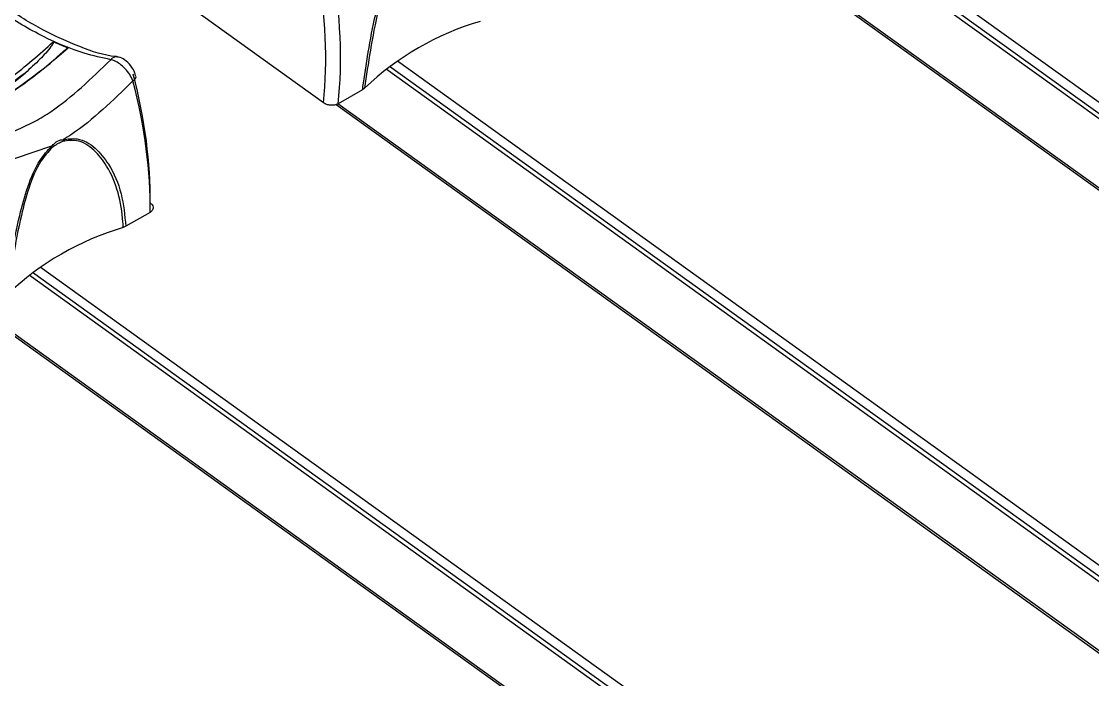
# Model space of a CAD drawing. Header units: inches. Extents: x 1.2 to 43.4, y 1.7 to 28.6.
# Drawn here: x 6.631 to 8.092, y 11.428 to 12.327 of the extents above; entities that cross this region are included whole.
import ezdxf

# ---------------------------------------------------------------- set-up
doc = ezdxf.new("R2010")
doc.units = ezdxf.units.IN
doc.header["$MEASUREMENT"] = 0

msp = doc.modelspace()

# ---------------------------------------------------------------- linework, layer by layer
for p, q in [((8.7065, 11.7801), (7.6306, 12.5537)), ((8.6893, 11.7701), (7.6152, 12.5425)), ((8.6948, 11.7733), (7.62, 12.5462)), ((8.6164, 11.7281), (7.5495, 12.4952)), ((7.547, 12.4943), (8.6142, 11.7268)), ((7.0425, 12.2155), (6.7983, 12.3912)), ((6.6945, 12.2901), (6.674, 12.2985)), ((8.2022, 11.4889), (7.1281, 12.2613)), ((8.2077, 11.4921), (7.1329, 12.265)), ((8.2194, 11.4989), (7.1434, 12.2725)), ((6.7868, 12.2517), (6.7867, 12.252)), ((7.0958, 12.2333), (7.0627, 12.2142)), ((7.0986, 12.2354), (7.0958, 12.2333)), ((7.0599, 12.213), (8.1271, 11.4456)), ((8.1293, 11.4469), (7.0624, 12.214)), ((6.6718, 12.1562), (6.5674, 12.1213)), ((6.806, 12.066), (6.7729, 12.0469)), ((6.7729, 12.0469), (6.7694, 12.0453)), ((7.7206, 11.2109), (6.6458, 11.9838)), ((7.7322, 11.2177), (6.6563, 11.9913)), ((7.7151, 11.2077), (6.6409, 11.9801)), ((6.5728, 11.9318), (7.64, 11.1644)), ((7.6422, 11.1657), (6.5753, 11.9328))]:
    msp.add_line(p, q)
at = {"flags": 128}
msp.add_lwpolyline([(6.7826, 12.2456), (6.7844, 12.2469), (6.7857, 12.2482), (6.7865, 12.2495), (6.7869, 12.2508), (6.7868, 12.2517)], dxfattribs=at)
for centre, radius, start, end in [((7.3657, 11.9551), 0.3872, 106.3816, 133.613), ((6.7604, 12.2681), 0.0101, 83.9825, 141.2657), ((6.6643, 12.1643), 0.0231, 356.7528, 2.194), ((6.6524, 12.1491), 0.0207, 14.6583, 20.0368), ((6.8786, 11.6738), 0.3872, 106.3816, 133.613)]:
    msp.add_arc(centre, radius, start, end)
for centre, major_axis, ratio, start_param, end_param in [((6.6119, 12.4974), (-0.2821, 0.5398), 0.610422, 3.882904, 4.230235), ((6.622, 12.5027), (-0.2893, 0.5523), 0.609678, 3.882247, 4.229577), ((6.3779, 12.3623), (-0.324, 0.5157), 0.54313, 3.836956, 4.184286), ((6.3677, 12.3559), (-0.3312, 0.5282), 0.54393, 3.83737, 4.1847)]:
    msp.add_ellipse(centre, major_axis=major_axis, ratio=ratio, start_param=start_param, end_param=end_param)
for points, knots in [([(7.0958, 12.2333), (7.0962, 12.2362), (7.1013, 12.2699), (7.1088, 12.3205), (7.1255, 12.3816), (7.1394, 12.4162), (7.1534, 12.4313), (7.1589, 12.4374)], [0, 0, 0, 0, 0.047044, 0.53055, 0.70693, 0.883364, 1, 1, 1, 1]), ([(7.1595, 12.4355), (7.1542, 12.4296), (7.1406, 12.4148), (7.1273, 12.3808), (7.1154, 12.3366), (7.1061, 12.2863), (7.1011, 12.2524), (7.0986, 12.2354)], [0, 0, 0, 0, 0.114747, 0.290047, 0.466606, 0.73294, 1, 1, 1, 1]), ([(6.7525, 12.2743), (6.7405, 12.2769), (6.7108, 12.2833), (6.6601, 12.3046), (6.6072, 12.3356), (6.5738, 12.362), (6.5597, 12.3731)], [0, 0, 0, 0, 0.196948, 0.486122, 0.783685, 1, 1, 1, 1]), ([(6.7615, 12.2783), (6.7606, 12.2784), (6.7448, 12.2795), (6.7105, 12.291), (6.6599, 12.3138), (6.6166, 12.3397), (6.591, 12.3606), (6.5826, 12.3675)], [0, 0, 0, 0, 0.016399, 0.30019, 0.579936, 0.861127, 1, 1, 1, 1]), ([(6.4644, 12.1774), (6.4931, 12.1857), (6.5273, 12.1956), (6.5789, 12.2243), (6.6202, 12.2511), (6.6549, 12.2816), (6.674, 12.2985)], [0, 0, 0, 0, 0.422732, 0.503535, 0.726272, 1, 1, 1, 1]), ([(6.6945, 12.2901), (6.6771, 12.2753), (6.6422, 12.2456), (6.6048, 12.2211), (6.5768, 12.2049), (6.5404, 12.1854), (6.5088, 12.1761), (6.4851, 12.1692)], [0, 0, 0, 0, 0.242688, 0.485374, 0.515757, 0.637392, 1, 1, 1, 1]), ([(6.674, 12.2985), (6.674, 12.2985), (6.6741, 12.2984), (6.6742, 12.2982), (6.6742, 12.2977), (6.6733, 12.2956), (6.6676, 12.2876), (6.6549, 12.2734), (6.6425, 12.2622), (6.6356, 12.2561)], [0, 0, 0, 0, 0.0030101, 0.0067176, 0.0132085, 0.0342663, 0.1324359, 0.5224197, 1, 1, 1, 1]), ([(6.6744, 12.2737), (6.6751, 12.2743), (6.6776, 12.2766), (6.6815, 12.2801), (6.6855, 12.2837), (6.6883, 12.286), (6.6902, 12.2876), (6.6916, 12.2886), (6.6925, 12.2893), (6.6932, 12.2897), (6.6938, 12.29), (6.6941, 12.2901), (6.6944, 12.2901), (6.6944, 12.2901), (6.6945, 12.2901)], [0, 0, 0, 0, 0.110125, 0.400746, 0.59675, 0.728886, 0.817991, 0.878196, 0.919023, 0.946903, 0.974725, 0.985959, 0.995007, 1, 1, 1, 1]), ([(6.7865, 12.2516), (6.7861, 12.2531), (6.785, 12.2582), (6.7799, 12.2666), (6.7722, 12.2739), (6.7656, 12.2776), (6.7621, 12.2778), (6.7616, 12.2778)], [0, 0, 0, 0, 0.12272, 0.412966, 0.713718, 0.955459, 1, 1, 1, 1]), ([(6.5021, 12.1726), (6.5301, 12.1832), (6.5841, 12.2037), (6.6421, 12.2482), (6.67, 12.2696)], [0, 0, 0, 0, 0.517847, 1, 1, 1, 1]), ([(6.5444, 12.1542), (6.5797, 12.163), (6.6226, 12.1738), (6.6929, 12.2165), (6.726, 12.2486), (6.7525, 12.2743)], [0, 0, 0, 0, 0.482262, 0.585618, 1, 1, 1, 1]), ([(6.7826, 12.2456), (6.7813, 12.2484), (6.7787, 12.254), (6.7723, 12.2621), (6.765, 12.2687), (6.7581, 12.2729), (6.7542, 12.2739), (6.7525, 12.2743)], [0, 0, 0, 0, 0.212336, 0.425642, 0.637858, 0.844545, 1, 1, 1, 1]), ([(6.5094, 12.1829), (6.5123, 12.1838), (6.5413, 12.1926), (6.5848, 12.2147), (6.6238, 12.2464), (6.6356, 12.2561)], [0, 0, 0, 0, 0.073059, 0.718365, 1, 1, 1, 1]), ([(6.6356, 12.2561), (6.6146, 12.2406), (6.5877, 12.2209), (6.5453, 12.1976), (6.5245, 12.1891), (6.5094, 12.1829)], [0, 0, 0, 0, 0.497033, 0.634013, 1, 1, 1, 1]), ([(6.7826, 12.2456), (6.7555, 12.2187), (6.7248, 12.1885), (6.6912, 12.1675), (6.6874, 12.1652)], [0, 0, 0, 0, 0.886615, 1, 1, 1, 1]), ([(7.0627, 12.2142), (7.0615, 12.2136), (7.059, 12.2124), (7.0542, 12.2119), (7.0493, 12.2124), (7.0453, 12.2138), (7.0433, 12.215), (7.0425, 12.2155)], [0, 0, 0, 0, 0.214812, 0.429668, 0.644209, 0.858612, 1, 1, 1, 1]), ([(6.6718, 12.1562), (6.6732, 12.1577), (6.6768, 12.1618), (6.6824, 12.1648), (6.6862, 12.1651), (6.6874, 12.1652)], [0, 0, 0, 0, 0.3040346, 0.787469, 1, 1, 1, 1]), ([(6.6874, 12.163), (6.6829, 12.1609), (6.6777, 12.1586), (6.673, 12.1548), (6.6724, 12.1543)], [0, 0, 0, 0, 0.882813, 1, 1, 1, 1]), ([(6.6874, 12.1652), (6.6939, 12.1661), (6.7103, 12.1685), (6.7322, 12.1545), (6.7531, 12.1286), (6.7687, 12.0919), (6.7715, 12.0619), (6.7729, 12.0469)], [0, 0, 0, 0, 0.116439, 0.292573, 0.468655, 0.733955, 1, 1, 1, 1]), ([(6.7694, 12.0453), (6.7693, 12.0478), (6.768, 12.0773), (6.7577, 12.1168), (6.7305, 12.1517), (6.7095, 12.1659), (6.6937, 12.1638), (6.6874, 12.163)], [0, 0, 0, 0, 0.0452065, 0.5326255, 0.7094754, 0.8850639, 1, 1, 1, 1]), ([(6.6087, 11.952), (6.6091, 11.955), (6.6142, 11.9887), (6.6217, 12.0393), (6.6384, 12.1003), (6.6522, 12.135), (6.6663, 12.1501), (6.6718, 12.1562)], [0, 0, 0, 0, 0.047044, 0.53055, 0.70693, 0.883364, 1, 1, 1, 1]), ([(6.6724, 12.1543), (6.667, 12.1484), (6.6535, 12.1336), (6.6402, 12.0996), (6.6283, 12.0554), (6.619, 12.0051), (6.614, 11.9712), (6.6115, 11.9542)], [0, 0, 0, 0, 0.114745, 0.290046, 0.466605, 0.73294, 1, 1, 1, 1]), ([(6.8061, 12.0791), (6.8071, 12.0782), (6.8092, 12.0764), (6.8104, 12.0732), (6.8101, 12.0701), (6.8085, 12.0676), (6.8067, 12.0664), (6.806, 12.066)], [0, 0, 0, 0, 0.214834, 0.429684, 0.644213, 0.858592, 1, 1, 1, 1])]:
    msp.add_open_spline(points, degree=3, knots=knots)

doc.saveas('drawing.dxf')
